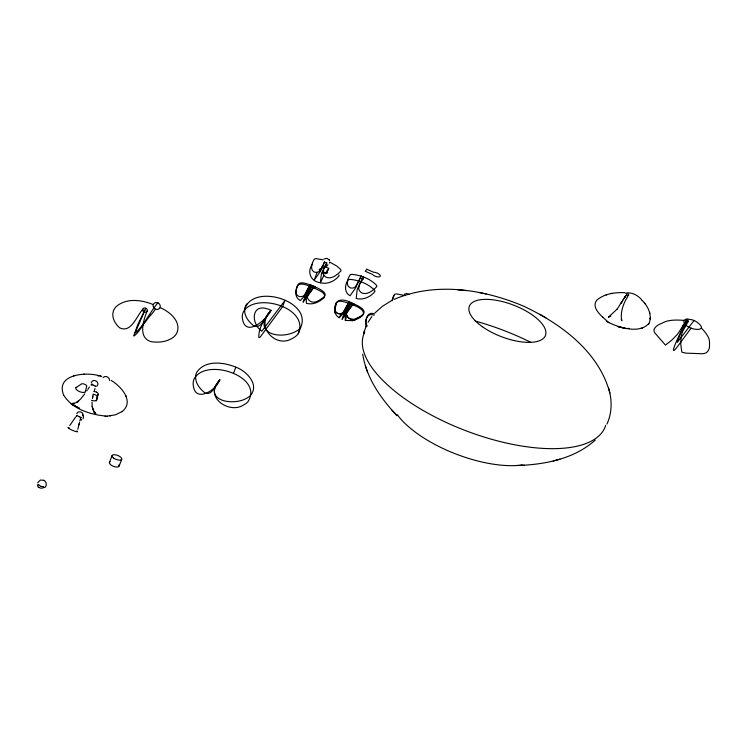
<?xml version="1.0" encoding="UTF-8"?>
<svg xmlns="http://www.w3.org/2000/svg" width="747" height="747" viewBox="0 0 747 747"><rect width="100%" height="100%" fill="white"/><g stroke="black" fill="none" stroke-linecap="round" stroke-linejoin="round"><path stroke-width="1.12" d="M624.613 292.675C614.958 292.31 604.295 293.608 596.778 300.219C590.447 308.259 603.072 317.232 608.357 322.302C619.31 327.886 640.282 334.282 649.236 322.975C652.299 315.066 648.107 306.513 642.579 300.798M92.021 402.073L92.152 406.405L93.16 410.075M650.17 318.511L650.189 317.97M83.122 415.687C83.953 412.017 78.267 410.122 76.736 413.577M92.404 398.599L93.114 395.07M77.828 429.292L79.033 424.053L78.706 425.267M92.6 397.46L92.843 396.246M392.138 300.789L393.594 295.504L394.584 294.355A7.629 3.165 21 0 1 396.545 293.898L404.855 295.504M335.861 311.994L336.86 312.909A8.572 5.911 -48.5 0 0 340.669 313.703A8.394 5.789 -48.5 0 1 337.401 313.245C336.206 312.629 335.188 311.48 335.16 310.061C333.769 298.772 342.602 298.221 350.838 302.554C359.074 306.037 372.38 311.938 357.131 317.97C355.124 319.146 352.631 319.903 350.39 318.941A8.394 6.854 -88.8 0 1 347.374 316.625L346.776 315.579A4.491 3.838 -80.5 0 1 346.393 313.74L347.42 309.921A12.54 1.289 -66.3 0 1 350.399 304.701L351.118 302.824L349.101 301.937A14.753 1.522 -66.3 0 0 345.6 308.072L343.256 312.358A4.491 3.296 -55.5 0 1 341.668 313.404A5.266 3.875 -55.5 0 1 340.679 313.675L341.743 313.376M351.118 302.824A14.753 1.522 -66.3 0 0 347.616 308.959L346.412 314.039A4.454 3.81 -80.5 0 0 346.776 315.579A5.266 4.51 -80.5 0 0 347.374 316.625A8.572 6.994 -88.8 0 0 351.071 319.156L352.705 319.389M85.363 391.82L86.643 386.479A2.951 1.223 21 0 0 84.915 384.378A2.951 1.223 21 0 0 81.423 383.958L75.961 387.693M96.167 400.728L98.1 394.341L96.326 400.719M363.798 333.022L366.011 326.439M363.714 333.302L364.359 330.846M391.998 300.471L394.108 295.607M683.766 320.398C683.561 331.164 713.684 333.19 695.634 321.285A21.103 19.077 36.4 0 0 692.413 319.875L686.652 318.894L683.766 320.398A55.325 22.942 21 0 0 673.421 320.164A42.635 17.685 21 0 0 665.175 321.724L658.854 324.6A52.178 21.756 21.5 0 0 654.475 328.577L653.989 329.819A15.836 6.574 19.9 0 0 655.007 333.097L665.437 345.086L671.674 340.23L676.726 335.104A18.852 9.487 -46.6 0 0 680.405 329.772L686.185 320.547M79.014 424.128L79.677 421.915M345.6 308.072L344.591 310.967A9.926 5.593 -65.3 0 1 343.181 313.535L339.194 317.699C334.152 314.879 333.9 309.342 335.758 304.72C336.85 298.483 344.909 302.255 348.709 303.235M349.017 320.528L345.329 320.388L346.813 315.664M43.802 487.343L43.774 487.417A1.69 1.186 -9.2 0 1 43.597 487.688M94.346 390.634L95.046 388.561M336.346 302.918L334.684 311.312M323.983 263.308L324.478 261.973A3.38 2.017 19.9 0 0 326.794 262.944A3.408 0.495 -64.2 0 0 326.103 264.765A12.466 2.689 -69.5 0 0 323.937 268.518L322.919 272.636A4.454 3.81 -80.5 0 0 323.283 274.177L323.89 275.223A8.394 6.854 -88.8 0 0 326.925 277.548C332.312 279.135 337.709 274.373 340.987 270.825A7.629 3.165 21 0 0 340.501 269.284L336.878 266.091L329.772 262.104M37.611 482.777L40.385 480.05L43.896 480.321M109.407 462.542L112.059 455.623M119.09 466.119L121.742 459.209M271.012 310.36C266.137 320.323 244.157 339.091 242.233 316.924A63.822 26.472 21 0 1 244.502 310.136C251.263 282.366 312.918 300.499 300.649 327.466A65.941 27.35 21 0 1 298.352 329.875C282.861 341.015 249.675 334.254 271.012 310.36C251.59 300.724 249.881 322.741 261.786 331.257L284.99 300.406L282.571 306.69L260.143 337.158L258.817 337.635C258.443 327.438 264.998 318.11 271.012 310.36C265.932 315.355 260.105 333.629 251.225 323.619C246.781 319.38 243.018 312.844 245.371 306.615A65.941 27.35 21 0 1 246.883 303.861M233.428 373.453L235.828 367.179C223.661 362.071 204.911 359.727 196.648 372.436A63.56 26.36 21 0 0 195.621 376.824C195.462 383.342 199.907 388.944 204.809 392.754C212.578 396.648 215.341 383.715 219.851 379.84C215.556 391.353 193.538 403.912 193.128 383.23A66.66 27.648 21 0 1 194.313 378.561C206.405 357.29 264.681 376.535 247.743 402.017A66.66 27.648 21 0 1 243.148 405.191C230.636 413.324 207.983 400.018 216.042 385.013M309.407 286.699L310.126 284.822L312.143 285.709L311.424 287.586A12.54 1.289 -66.3 0 0 308.446 292.805L307.428 296.923A4.454 3.81 -80.5 0 0 307.792 298.464L308.399 299.51A8.394 6.854 -88.8 0 0 311.415 301.835C315.664 303.441 319.595 299.967 322.881 297.773C330.426 293.011 317.167 288.006 313.609 286.101C308.819 284.747 298.044 278.846 296.961 287.408C296.195 290.209 295.065 294.551 298.427 296.129A8.394 5.789 -48.5 0 0 301.695 296.568L302.768 296.26A4.454 3.277 -55.5 0 0 304.057 295.448L306.429 291.918A12.54 1.289 -66.3 0 1 309.407 286.699L311.424 287.586M312.143 285.709A14.753 1.522 -66.3 0 0 308.642 291.844L307.129 294.523A9.926 7.153 -67.5 0 0 306.242 297.315L306.354 303.273C313.152 305.234 319.324 301.928 324.245 297.614C326.635 292.18 316.513 289.724 313.124 287.352L313.609 286.101M320.491 270.928L321.331 268.733A4.426 1.839 21 0 0 320.155 271.273M314.468 287.94L314.954 286.689M269.247 312.741C256.146 327.261 276.082 348.177 291.825 338.699A63.822 26.472 21 0 0 298.221 333.722L300.649 327.466M329.408 263.047L329.651 262.421M325.711 273.794L328.717 268.36L324.235 266.399M327.952 270.367L328.717 268.36M343.041 312.563L345.403 309.034A12.54 1.289 -66.3 0 1 348.382 303.814L349.101 301.937M360.343 277.987L361.072 276.101L363.752 277.286L363.033 279.163A12.484 2.689 -69.5 0 0 359.727 284.233L358.709 288.351A4.454 3.81 -80.5 0 0 359.074 289.892L359.68 290.938A8.394 6.854 -88.8 0 0 362.687 293.263C368.084 294.86 373.491 290.088 376.777 286.54A7.629 3.165 21 0 0 376.283 284.999C369.98 278.696 360.894 275.157 352.08 274.373A7.629 3.165 21 0 0 350.119 274.831C348.037 278.024 345.329 284.915 349.708 287.558A8.394 5.789 -48.5 0 0 352.976 287.997L354.041 287.688A4.454 3.277 -55.5 0 0 355.339 286.876L360.343 277.987L363.033 279.163M348.83 320.519L352.229 320.65A3.959 1.643 21 0 0 352.789 320.622C367.375 315.832 366.833 310.248 352.108 304.468L352.584 303.207M353.452 305.056L353.929 303.805M147.178 310.901C143.396 320.267 137.616 337.803 151.239 341.687C158.812 342.808 167.319 341.958 173.537 337.093A66.081 27.406 21 0 0 176.722 333.265C181.866 321.798 169.69 311.602 160.166 307.643M606.984 424.025C611.737 413.651 612.204 401.653 609.281 390.7M83.132 418.796L83.449 416.63L82.525 414.846M323.927 275.279L320.398 282.749C310.117 281.423 306.942 271.254 312.405 264.13M145.011 310.07L135.609 331.677A6.704 0.691 -66.3 0 0 135.272 333.022C142.966 326.812 150.623 311.079 157.906 302.843M323.077 265.306L322.583 266.305M322.321 266.828L319.548 271.161A4.454 3.277 -55.5 0 1 318.259 271.973L317.186 272.281M324.478 261.973L319.8 272.244L314.263 280.06L317.13 272.291A8.394 5.78 -48.5 0 1 313.899 271.833C309.547 269.181 312.255 262.309 314.328 259.116A7.629 3.165 21 0 1 316.289 258.658L323.096 259.807M361.072 276.101L355.591 287.959L350.054 295.775C343.872 292.45 344.862 284.43 348.195 279.845A7.629 3.165 21 0 1 350.156 279.387C358.962 280.172 368.056 283.711 374.359 290.013A7.629 3.165 21 0 1 374.854 291.554C370.605 296.886 363.201 300.387 356.179 298.464L357.159 289.687L359.923 283.272A14.707 2.923 -69 0 1 363.752 277.286M91.293 382.567C93.151 377.665 100.602 382.343 96.923 386.134M145.376 308.978L137.784 324.646L134.04 334.917A9.73 1.046 -67 0 0 133.872 336.085C137.98 333.545 141.837 326.29 145.506 321.826A132.331 13.633 -66.3 0 1 150.642 315.187M339.194 317.699L341.668 313.404M368.084 322.265L371.866 316.56M627.676 296.811C623.241 303.123 620.131 313.301 621.681 320.118M623.11 299.836L623.624 299.015L617.106 309.155M298.24 333.732C309.66 308.446 258.481 292.6 244.474 310.126M623.67 298.931L625.799 295.691L625.407 296.288M624.791 297.203L625.276 296.466L624.277 297.988L624.744 297.269M347.616 308.959L346.104 311.63A9.926 7.153 -67.5 0 0 345.217 314.431L345.329 320.388M87.838 389.383L89.435 387.002M86.839 390.858L87.175 390.364M75.671 416.938L69.76 425.585M142.938 309.034C136.729 315.776 131.304 333.47 119.669 327.83C114.926 323.796 111.172 317.017 113.516 310.743A66.081 27.406 21 0 1 116.14 306.662C126.206 297.745 141.603 299.762 153.126 304.552M84.784 393.818L80.545 399.131L76.614 402.418L78.762 400.868M219.851 379.84C202.25 400.215 231.691 406.013 245.66 398.795A63.56 26.36 21 0 0 250.021 395.873C260.255 385.088 246.501 370.876 235.828 367.179M688.192 321.434L682.907 330.874A18.852 12.428 -89.1 0 0 681.124 337.037L680.769 344.227L681.712 351.473A4.659 1.307 88.5 0 0 682.123 352.285L685.718 353.135L702.012 353.733A15.836 6.62 22 0 0 706.195 352.743L707.334 351.79A52.178 21.663 20.5 0 0 709.519 346.851L709.473 341.174A42.635 17.685 21 0 0 706.998 334.908A55.325 22.942 21 0 0 701.442 328.157M326.028 267.183L327.896 264.643M314.282 286.39L304.104 300.238L307.437 292.366A12.54 1.289 -66.3 0 1 310.416 287.147M313.796 287.642L303.049 302.246L303.543 300.938A16.509 1.699 -66.3 0 1 306.672 293.506L307.633 291.405A14.753 1.522 -66.3 0 1 311.135 285.261M353.256 303.506L343.078 317.344L346.412 309.473A12.54 1.289 -66.3 0 1 349.391 304.262M352.78 304.757L342.023 319.361L342.528 318.054A16.509 1.699 -66.3 0 1 345.646 310.612L346.608 308.52A14.753 1.522 -66.3 0 1 350.11 302.376M694.038 320.547L677.333 342.378L680.853 332.424A25.071 2.586 -66.3 0 1 686.829 321.929L687.548 320.052A27.294 2.811 -66.3 0 0 678.911 335.87C677.912 338.288 668.192 358.607 677.296 346.869L691.162 328.045M617.125 309.127L608.46 317.092L609.029 316.7M95.719 386.535L95.803 386.432A1.223 0.85 -10.8 0 0 95.924 386.162L94.467 385.536M81.04 417.816L81.124 417.713A1.223 0.85 -10.8 0 0 81.246 417.442L78.977 416.649M81.376 419.926L81.46 419.823A1.223 0.85 -10.8 0 0 81.591 419.553L80.359 418.955M374.919 312.965L382.287 306.401L391.251 300.789M44.876 487.567C47.173 485.606 46.557 481.498 43.812 480.274M595.256 440.086C575.181 458.191 547.234 464.083 520.948 465.39M78.36 401.214C78.052 403.604 68.341 403.025 74.373 403.828L73.72 403.613M362.286 315.458L354.713 320.127M122.05 411.597C134.777 401.755 121.163 386.208 111.135 380.456M323.965 259.032L326.962 258.294L329.52 260.199M122.032 411.616L115.318 414.846L106.961 416.172M404.332 294.187L406.77 293.478L408.982 294.421M608.917 316.793L608.375 317.13L610.887 316.084L610.327 316.252M101.657 376.292L100.247 376.124L100.752 376.199C87.726 371.548 55.194 373.64 63.56 394.892M394.061 299.407C435.146 281.796 483.01 289.061 523.133 305.962C560.455 323.33 598.749 351.342 609.869 393.006M625.267 293.197C631.103 291.778 637.583 295.009 641.328 299.444A4.93 4.454 36.4 0 1 641.776 300.266L641.934 300.705M606.097 294.934L606.975 294.607M74.317 375.592L73.636 375.797L74.252 375.61M354.19 320.314L352.229 320.65M68.257 427.629L68.649 427.592A6.807 2.82 21 0 1 69.06 427.629M553.238 460.974L556.431 460.105M556.692 460.031L559.989 459.134M610.747 293.58L611.84 293.384L611.27 293.487M640.702 328.419L642.439 328.12M109.837 415.939L110.612 415.846M107.082 416.163C91.339 415.015 71.983 409.235 63.551 394.855M516.597 465.53L524.543 465.26M84.56 374.21L83.431 374.238M104.991 416.21L105.458 416.21M627.349 328.419L629.133 328.465M42.383 486.558L43.149 486.642M42.523 486.568L41.795 486.512M457.818 289.817L462.197 290.228M462.402 290.238L466.436 290.611M94.346 385.527L93.655 385.368A2.53 2.456 -0.9 0 1 92.955 385.069M41.701 486.502L40.796 486.297M98.735 375.834L97.736 375.666L98.231 375.75M374.536 313.973C367.225 310.481 364.106 321.434 367.253 326.065M374.06 315.234C366.805 311.901 364.209 321.836 366.291 326.822M478.958 292.479L482.338 293.179M483.216 293.338L486.194 293.954M68.845 428.423A10.589 4.389 21 0 0 76.119 431.561L76.362 431.579M313.124 287.352C308.604 286.428 299.836 280.741 297.035 286.801C294.897 291.675 295.018 297.493 300.219 300.583L304.197 296.419A9.926 5.593 -65.3 0 0 305.607 293.851L306.625 290.957A14.753 1.522 -66.3 0 1 310.126 284.822M350.352 303.814L352.108 304.468M322.293 267.8L322.116 266.67L324.133 267.557L323.937 268.518L323.049 268.136M322.312 271.413L325.897 272.982M348.382 303.814L350.399 304.701M608.049 322.134L609.104 322.695M94.72 412.764L94.085 412.428L95.887 413.539L93.608 410.943L92.152 406.405M539.792 314.272L542.285 315.729M543.05 316.168L545.88 317.811M606.629 321.257L607.442 321.789M68.929 428.348L68.976 428.386A2.53 1.046 21 0 1 68.042 427.62M92.992 385.022L92.133 384.238M92.049 384.163L91.433 384.07A1.27 0.822 61.2 0 0 91.302 384.462M77.38 415.444L76.736 415.397A1.27 0.822 61.2 0 0 76.633 415.743L76.661 415.958M38.685 484.7L38.274 484.439A0.999 0.57 70.6 0 0 37.798 484.7A1.671 1.074 61.2 0 0 37.695 485.092L37.742 485.391M77.455 415.519L78.314 416.312A2.53 2.456 -0.9 0 0 78.958 416.714M38.788 484.803L39.918 485.839A3.343 3.231 -0.9 0 0 40.758 486.381M94.626 412.381L95.224 412.998L93.608 410.943L94.608 412.372L94.085 411.69M362.706 354.153C366.385 377.982 380.83 398.553 397.068 415.715L394.752 413.203M392.063 410.299L394.5 412.932M602.512 316.952L602.894 317.41M644.259 302.862L644.904 303.702M329.212 259.704L329.586 260.329M621.252 319.483L621.821 320.771M126.019 395.845L126.504 397.068M621.719 320.444L621.653 319.977M365.358 365.862L367.468 371.847M92.525 408.292L92.815 409.207M608.516 387.768L609.094 390.037M334.74 311.779L335.114 312.862A3.959 1.643 21 0 0 335.375 313.245M649.75 312.722L649.834 313.105M77.483 431.654L77.483 431.682A2.092 0.868 21 0 0 77.184 431.252M326.794 262.991A14.688 2.923 -69 0 0 324.133 267.557L321.369 273.972L320.398 282.749C327.41 284.672 334.815 281.171 339.063 275.839A7.629 3.165 21 0 0 338.877 274.849M326.103 264.699A3.623 2.213 18.6 0 1 325.365 264.503M326.794 270.974A4.426 1.839 21 0 1 326.831 273.243A4.426 1.839 21 0 1 322.237 272.562M118.801 464.914A5.164 2.138 21 0 1 113.796 466.445A5.164 2.138 21 0 1 110.108 461.851M626.836 295.438A1.111 0.999 36.4 0 1 627.349 293.823A1.111 0.999 36.4 0 1 628.713 295.074A1.111 0.999 36.4 0 1 627.097 295.681M81.115 419.879A2.577 2.026 8.7 0 1 79.546 420.178M43.093 486.745A1.167 0.672 -9.3 0 1 43.896 487.333M43.158 487.763A3.39 2.671 8.7 0 1 39.012 487.436M38.891 487.558A3.548 3.165 36 0 1 38.564 487.212M38.424 487.324A3.137 2.811 36 0 1 37.611 485.531M85.531 391.12A5.164 2.138 21 0 1 79.369 391.54A5.164 2.138 21 0 1 76.642 387.226M95.448 386.479A2.577 2.026 8.7 0 1 95.074 386.638M91.377 385.368A2.381 2.129 36 0 1 91.237 384.789M103.067 377.608A3.744 3.352 35.3 0 1 109.585 380.55M92.955 394.22A2.951 1.279 20.9 0 1 95.877 395.116A2.951 1.279 20.9 0 1 97.175 396.769M93.73 391.559A2.951 1.345 19.9 0 1 96.419 392.128M96.484 392.119A2.951 1.373 20.5 0 1 98.1 394.323M96.849 399.542A5.164 2.278 21.7 0 1 95.364 400.775L95.065 400.812A5.164 2.269 21.4 0 1 91.554 400.327M80.769 417.769A2.577 2.026 8.7 0 1 80.181 417.984M76.652 416.49A2.381 2.129 36 0 1 76.567 416.07M76.894 431.075A6.807 2.82 21 0 1 77.072 431.252M77.38 431.775A2.054 0.85 21 0 1 76.381 431.523M155.488 309.127A169.13 17.424 -66.3 0 1 150.633 315.206M522.153 465.007A82.142 34.063 21 0 1 397.245 414.65M605.696 425.314A129.268 53.607 21 0 1 464.531 430.225A129.268 53.607 21 0 1 364.741 332.088M475.129 321.033A129.268 53.607 21 0 1 530.659 342.275M650.179 318.315L650.151 318.866L650.179 318.315M621.812 301.984L621.196 303.067L621.812 301.984M648.788 323.834L648.499 324.31L648.788 323.834M625.762 295.747L625.36 296.344L625.762 295.747M366.768 269.228L365.274 271.264L372.492 274.438A4.426 1.839 21 0 0 378.337 276.932A4.426 1.839 21 0 0 379.597 274.588A4.426 1.839 21 0 0 373.668 272.263L366.768 269.228M73.103 403.408L73.103 403.408M625.192 328.307L618.273 326.71L625.192 328.307M77.987 407.545L79.275 408.179L76.511 406.798L77.987 407.545M76.745 406.919L75.288 406.144L76.745 406.919M75.578 406.303L74.13 405.509L75.578 406.303M74.485 405.705L73.066 404.902L74.485 405.705M73.467 405.135L72.104 404.332L73.467 405.135M72.552 404.603L71.245 403.791L72.552 404.603M113.675 458.116A5.164 2.138 21 0 0 121.686 459.349A5.164 2.138 21 0 0 115.346 454.792A5.164 2.138 21 0 0 113.675 458.116M686.213 321.313A1.111 0.999 36.4 0 0 688.052 321.677A1.111 0.999 36.4 0 0 687.305 319.968A1.111 0.999 36.4 0 0 686.213 321.313M683.038 326.448A1.111 0.999 36.4 0 0 684.878 326.812A1.111 0.999 36.4 0 0 684.131 325.104A1.111 0.999 36.4 0 0 683.038 326.448M142.966 310.808A2.334 2.11 36.4 0 0 146.86 311.499A2.334 2.11 36.4 0 0 145.217 307.923A2.334 2.11 36.4 0 0 142.966 310.808M153.424 307.092A3.698 3.343 36.4 0 0 159.597 308.296A3.698 3.343 36.4 0 0 157.075 302.582A3.698 3.343 36.4 0 0 153.424 307.092M482.413 326.747A40.768 16.91 21 0 0 545.291 335.842A40.768 16.91 21 0 0 494.449 300.005A40.768 16.91 21 0 0 482.413 326.747"/></g></svg>
